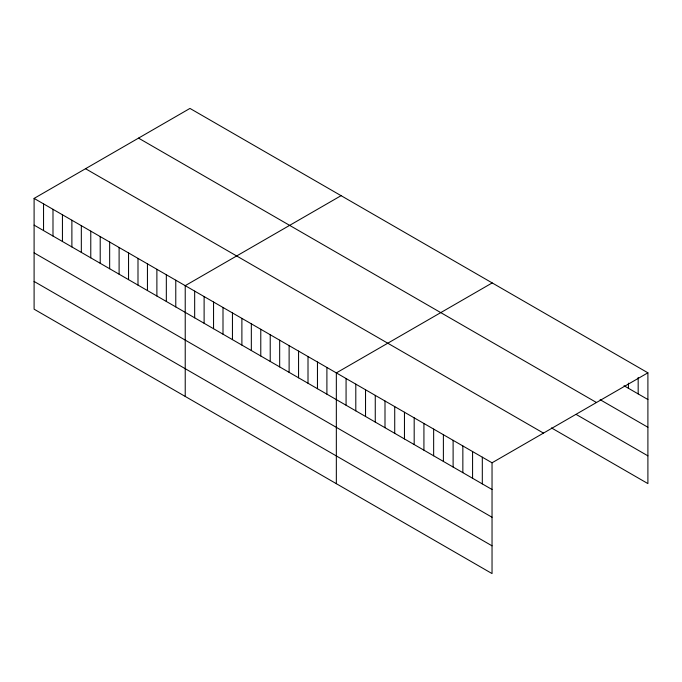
<?xml version="1.0" encoding="UTF-8"?>
<svg xmlns="http://www.w3.org/2000/svg" width="682" height="682" viewBox="0 0 682 682"><rect width="100%" height="100%" fill="white"/><g stroke="black" fill="none" stroke-linecap="round" stroke-linejoin="round"><path stroke-width="1.02" d="M34.1 198.411L492.037 462.797L492.037 573.579L34.1 309.185L34.1 198.411L189.963 108.421L647.9 372.815L647.9 483.589L551.474 427.921M341.077 195.674L185.223 285.656L185.223 396.438M492.199 282.919L336.337 372.909L336.337 483.683M492.037 462.797L647.9 372.815M624.013 385.731L647.9 399.524M600.126 399.686L647.9 427.264M138.523 138.122L596.469 402.508M576.239 414.477L647.9 455.849M85.531 168.71L543.477 433.104M34.1 225.12L492.037 489.506M34.1 252.86L492.037 517.246M34.1 281.444L492.037 545.83M638.173 377.47L638.173 393.906M628.437 383.148L628.437 388.288M482.31 457.179L482.31 483.888M472.575 451.561L472.575 478.27M462.848 445.943L462.848 472.652M453.112 440.325L453.112 467.034M443.385 434.707L443.385 461.416M433.65 429.089L433.65 455.798M423.923 423.471L423.923 450.18M414.187 417.853L414.187 444.562M404.46 412.235L404.46 438.944M394.725 406.617L394.725 433.326M384.998 400.999L384.998 427.708M375.262 395.381L375.262 422.09M365.535 389.763L365.535 416.472M355.799 384.145L355.799 410.854M346.072 378.527L346.072 405.227M326.9 367.453L326.9 394.162M317.454 361.997L317.454 388.706M308.008 356.55L308.008 383.25M298.563 351.094L298.563 377.802M289.117 345.638L289.117 372.346M279.671 340.19L279.671 366.899M270.225 334.734L270.225 361.443M260.78 329.278L260.78 355.987M251.334 323.831L251.334 350.539M241.888 318.375L241.888 345.083M232.443 312.919L232.443 339.627M222.997 307.471L222.997 334.18M213.551 302.015L213.551 328.724M204.114 296.559L204.114 323.268M194.668 291.112L194.668 317.821M175.777 280.208L175.777 306.909M166.331 274.752L166.331 301.461M156.886 269.296L156.886 296.005M147.44 263.849L147.44 290.549M137.994 258.393L137.994 285.102M128.548 252.937L128.548 279.646M119.103 247.489L119.103 274.19M109.657 242.033L109.657 268.742M100.211 236.577L100.211 263.286M90.774 231.13L90.774 257.83M81.329 225.674L81.329 252.383M71.883 220.218L71.883 246.927M62.437 214.77L62.437 241.479M52.991 209.314L52.991 236.023M43.546 203.858L43.546 230.567"/></g></svg>
